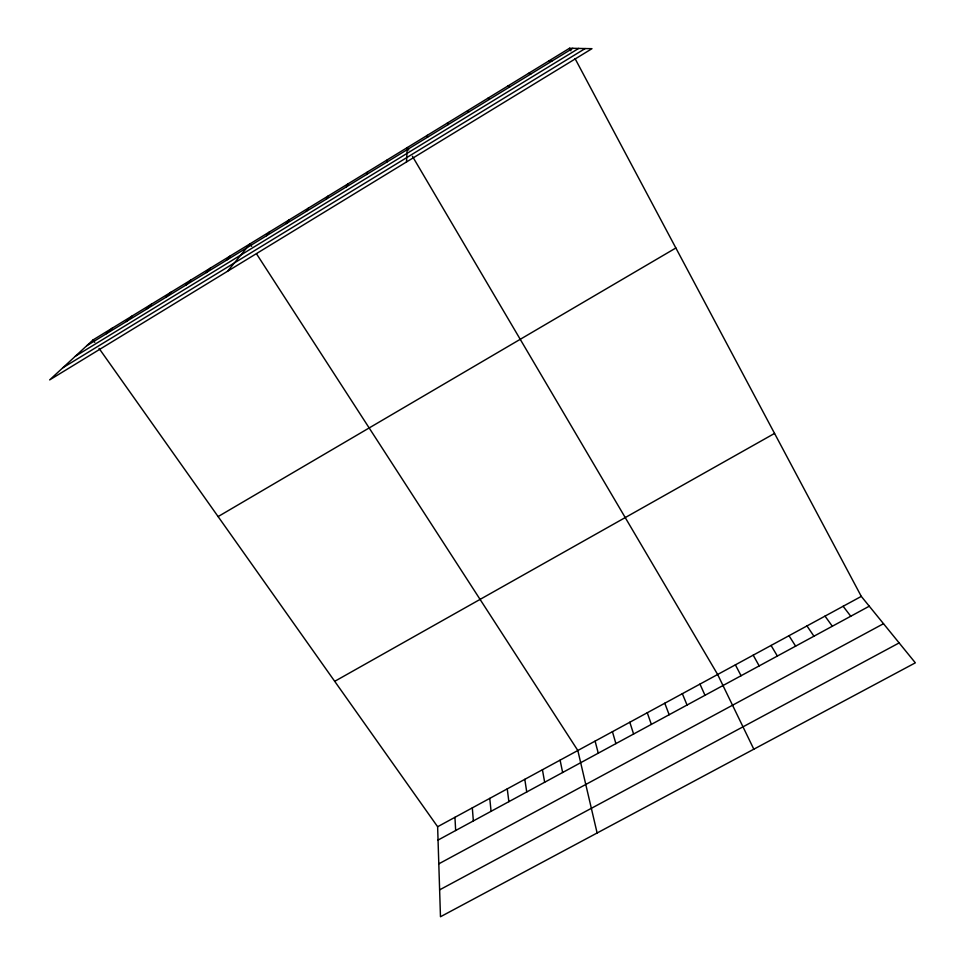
<?xml version="1.0" encoding="UTF-8"?>
<svg xmlns="http://www.w3.org/2000/svg" width="965" height="965" viewBox="0 0 965 965"><rect width="100%" height="100%" fill="white"/><g stroke="black" fill="none" stroke-linecap="round" stroke-linejoin="round"><path stroke-width="1.45" d="M406.494 161.963L407.29 147.573L408.762 150.058M386.844 162.108L387.375 159.768M366.604 174.496L367.52 171.915M346.435 186.836L347.75 184.026M326.339 199.128L328.064 196.076M306.327 211.371L308.45 208.078M286.4 223.578L288.909 220.044M266.557 235.725L269.44 231.962M227.559 271.249L250.056 243.819L251.684 246.34M226.486 260.236L230.165 256.002M206.281 272.6L210.346 268.137M186.149 284.916L190.6 280.224M166.113 297.184L170.938 292.25M146.137 309.403L151.348 304.24M126.258 321.574L131.843 316.182M106.452 333.685L112.41 328.076M93.062 339.921L49.661 379.908L591.967 48.684L569.555 48.25L93.062 339.921L94.775 342.346M86.729 345.76L572.812 48.31M75.367 356.23L578.662 48.431M62.785 367.81L585.164 48.552M218.102 516.589L675.862 247.993M334.71 681.326L774.557 433.418M437.628 826.728L861.299 596.394L915.339 662.834L440.474 916.75L437.628 826.728L99.045 348.377M438.05 840.069L869.272 606.201M438.798 863.844L883.506 623.704M439.618 889.863L899.139 642.919M548.989 60.843L551.811 61.157M528.506 73.376L530.895 73.955M508.109 85.861L510.075 86.705M487.783 98.309L489.327 99.395M467.543 110.698L468.664 112.037M843.121 606.273L850.756 616.237M825.015 616.116L832.325 626.237M806.969 625.923L813.941 636.2M256.569 253.904L577.83 750.505L597.118 832.988M788.984 635.706L795.618 646.14M771.059 645.452L777.368 656.043M412.405 156.246L717.646 674.487L753.822 749.202M753.195 655.163L759.178 665.898M569.555 48.25L570.93 50.831M575.056 58.588L861.299 596.394M735.39 664.837L741.06 675.729M699.963 684.101L704.993 695.295M447.386 123.038L448.086 124.63M682.339 693.69L687.044 705.029M664.776 703.232L669.167 714.727M647.274 712.749L651.351 724.389M629.819 722.242L633.595 734.015M612.437 731.687L615.899 743.617M595.103 741.12L598.264 753.183M560.098 760.143L562.643 772.507M542.427 769.756L544.658 782.253M427.302 135.329L427.592 137.175M524.803 779.334L526.733 791.976M507.252 788.875L508.869 801.662M489.762 798.393L491.076 811.312M472.319 807.874L473.345 820.938M454.949 817.319L455.661 830.515"/></g></svg>
